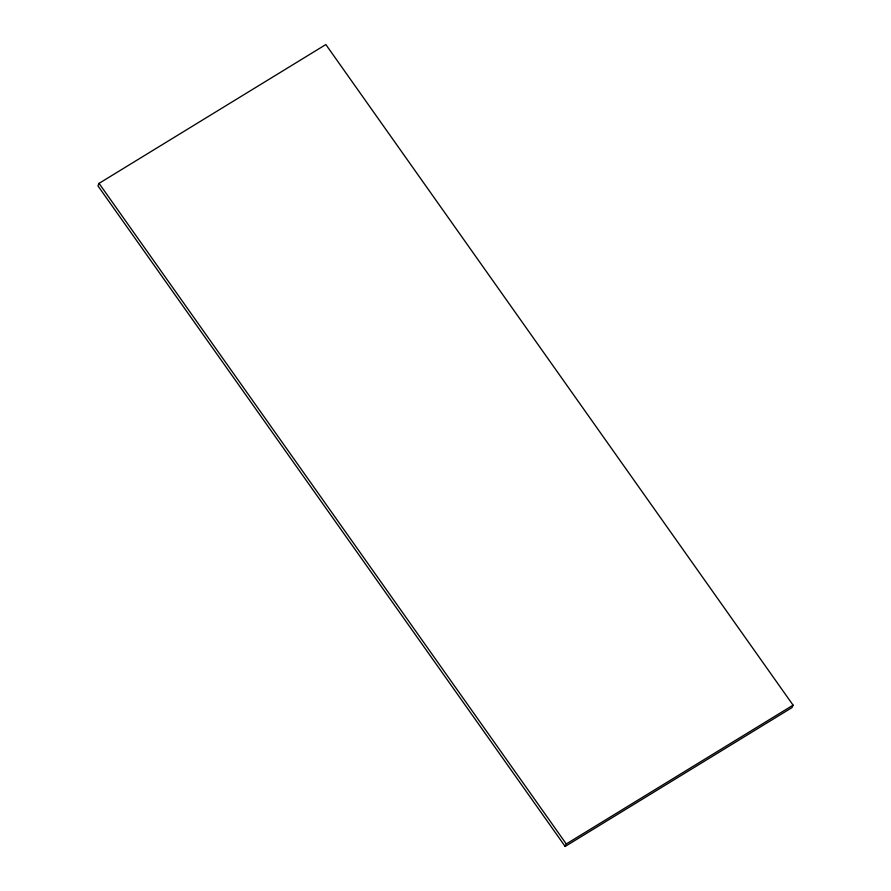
<?xml version="1.0" encoding="UTF-8"?>
<svg xmlns="http://www.w3.org/2000/svg" width="891" height="891" viewBox="0 0 891 891"><rect width="100%" height="100%" fill="white"/><g stroke="black" fill="none" stroke-linecap="round" stroke-linejoin="round"><path stroke-width="1.34" d="M99.046 183.368L97.921 185.851L565.15 846.45L791.954 707.632L793.079 705.149L325.85 44.55L99.046 183.368L566.275 843.966L565.15 846.45M566.275 843.966L793.079 705.149"/></g></svg>
